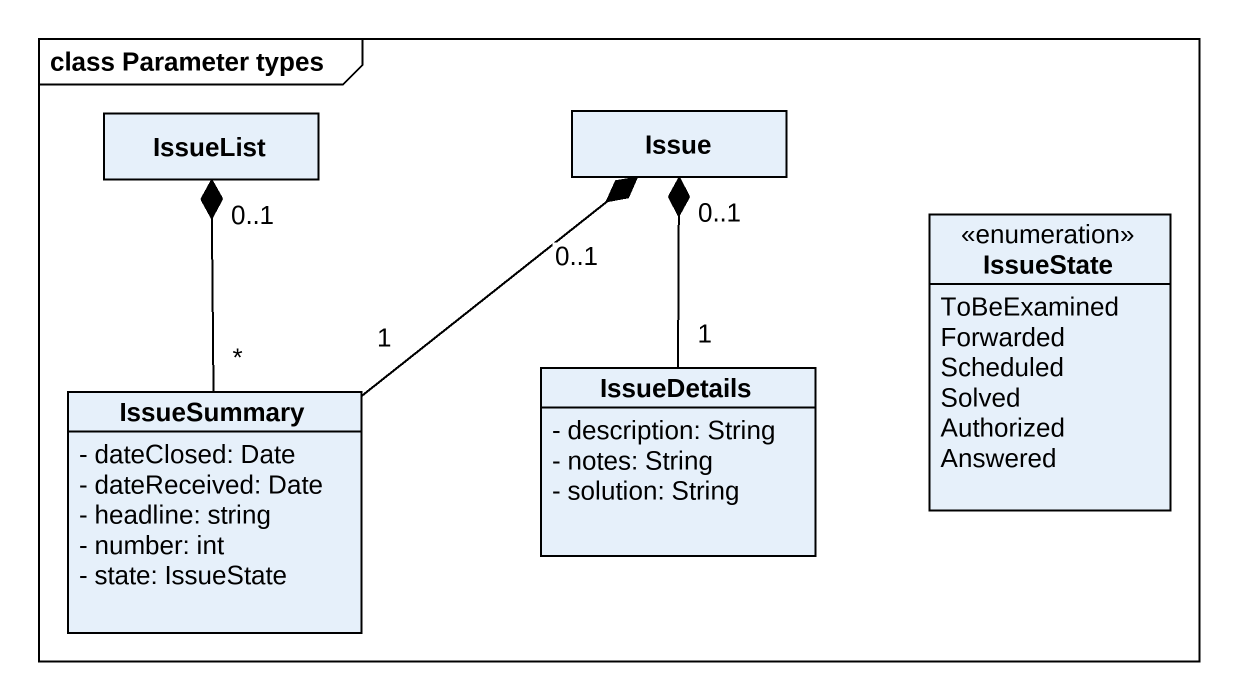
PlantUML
@startuml
mainframe class Parameter types
hide circle
hide empty members
skinparam classAttributeIconSize 0
class IssueList
class Issue
enum IssueState {
  ToBeExamined
  Forwarded
  Scheduled
  Solved
  Authorized
  Answered
}
class IssueSummary {
  - dateClosed: Date
  - dateReceived: Date
  - headline: string
  - number: int
  - state: IssueState
}
class IssueDetails {
  - description: String
  - notes: String
  - solution: String
}
IssueSummary "*" -up-* "0..1" IssueList
IssueSummary "1" -up-* "0..1" Issue
IssueDetails "1" -up-* "0..1" Issue
@enduml
